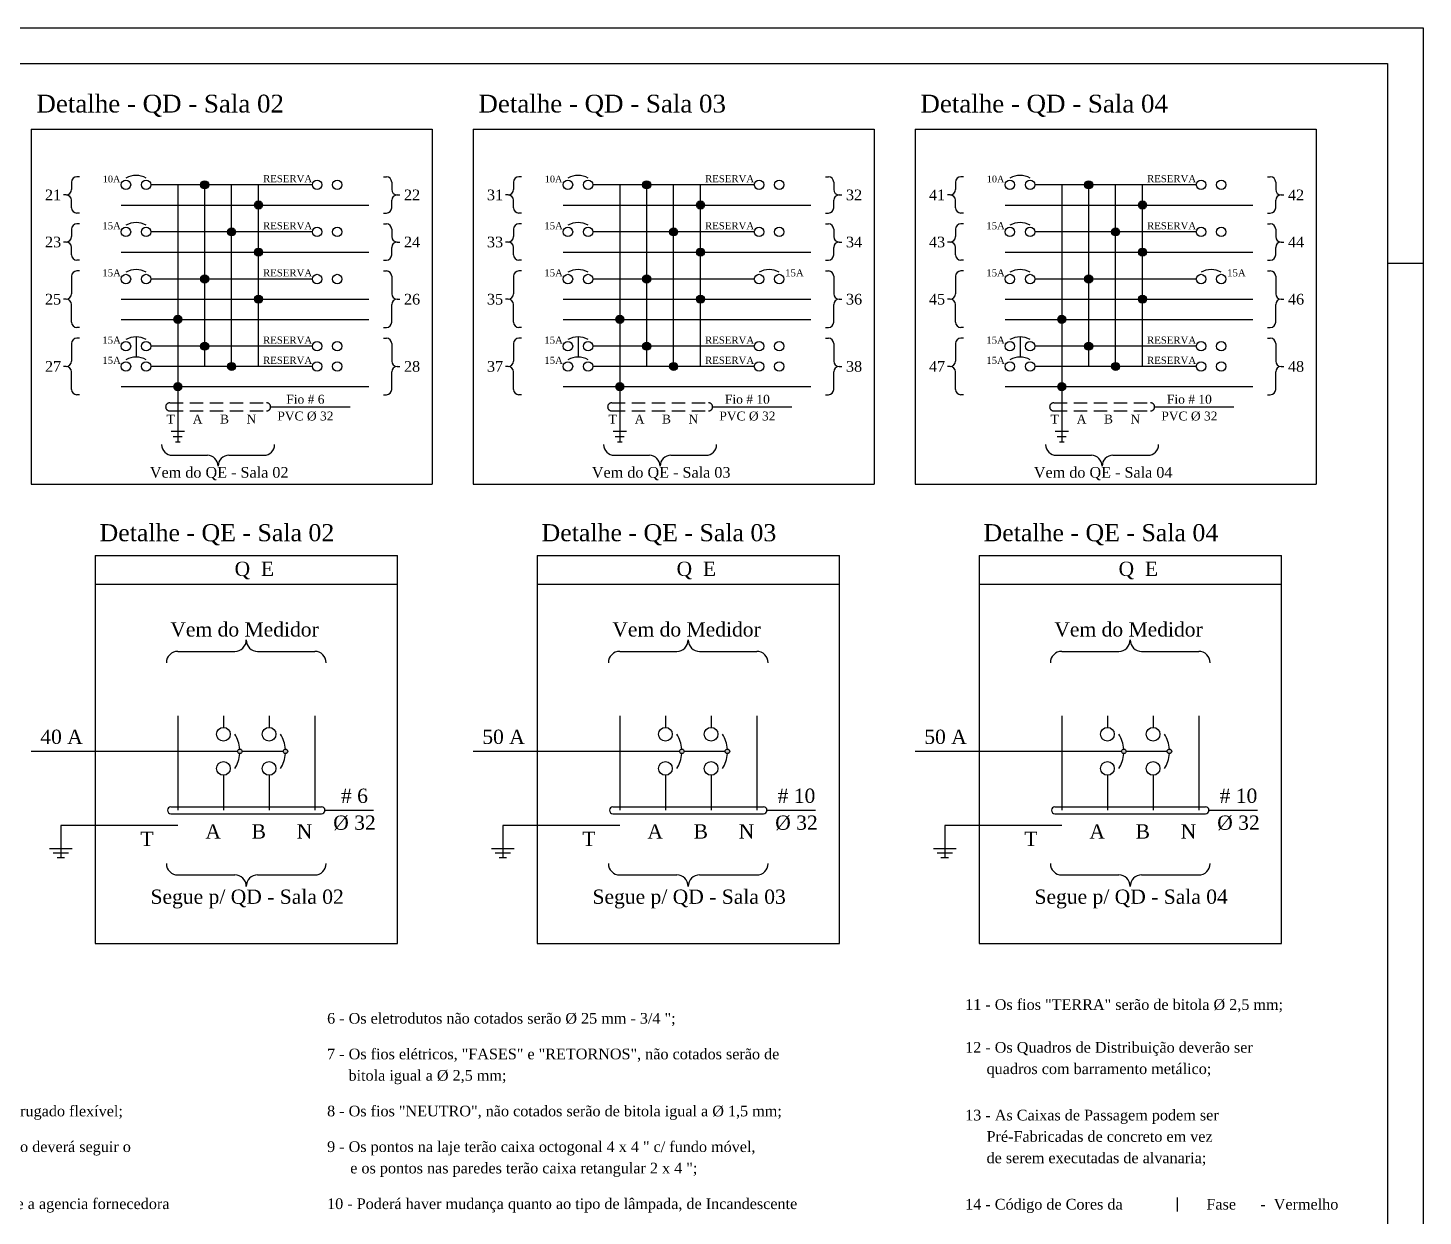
# Model space of a CAD drawing. Header units: millimetres. Extents: x 8900 to 13100, y 733 to 4033.
# Drawn here: x 11143 to 13100, y 2367 to 4033 of the extents above; entities that cross this region are included whole.
import ezdxf
from ezdxf.enums import TextEntityAlignment as Align

# ---------------------------------------------------------------- set-up
doc = ezdxf.new("R2010")
doc.units = ezdxf.units.MM
doc.linetypes.add('HIDDEN', pattern=[0.375, 0.25, -0.125])
for name, color, linetype in [('002 - 0.150', 2, 'Continuous'), ('003 - 0.250', 3, 'Continuous'), ('004 - 0.350', 4, 'Continuous'), ('006 - 0.500', 6, 'Continuous'), ('010 - 0.050', 10, 'Continuous'), ('014 - 1.000', 14, 'Continuous')]:
    doc.layers.add(name, color=color, linetype=linetype)
doc.styles.add('style1', font='BOOKOS.TTF')
doc.styles.add('style2', font='BOOKOSBI.TTF')

msp = doc.modelspace()

# ---------------------------------------------------------------- hatches: boundary and pattern name
at = {"layer": '004 - 0.350', "ltscale": 2.5}
for points in [[(11396.95, 3812.88, 1), (11385.63, 3812.88, 1)], [(12016.71, 3812.88, 1), (12005.39, 3812.88, 1)], [(12636.48, 3812.88, 1), (12625.16, 3812.88, 1)], [(11472.42, 3784.58, 1), (11461.1, 3784.58, 1)], [(12092.19, 3784.58, 1), (12080.86, 3784.58, 1)], [(12711.95, 3784.58, 1), (12700.63, 3784.58, 1)], [(11434.68, 3746.85, 1), (11423.36, 3746.85, 1)], [(12054.45, 3746.85, 1), (12043.13, 3746.85, 1)], [(12674.21, 3746.85, 1), (12662.89, 3746.85, 1)], [(11472.42, 3718.54, 1), (11461.1, 3718.54, 1)], [(12092.19, 3718.54, 1), (12080.86, 3718.54, 1)], [(12711.95, 3718.54, 1), (12700.63, 3718.54, 1)], [(11396.95, 3680.81, 1), (11385.63, 3680.81, 1)], [(12016.71, 3680.81, 1), (12005.39, 3680.81, 1)], [(12636.48, 3680.81, 1), (12625.16, 3680.81, 1)], [(11472.42, 3652.51, 1), (11461.1, 3652.51, 1)], [(12092.19, 3652.51, 1), (12080.86, 3652.51, 1)], [(12711.95, 3652.51, 1), (12700.63, 3652.51, 1)], [(11359.21, 3624.2, 1), (11347.89, 3624.2, 1)], [(11978.98, 3624.2, 1), (11967.66, 3624.2, 1)], [(12598.74, 3624.2, 1), (12587.42, 3624.2, 1)], [(11396.95, 3586.47, 1), (11385.63, 3586.47, 1)], [(12016.71, 3586.47, 1), (12005.39, 3586.47, 1)], [(12636.48, 3586.47, 1), (12625.16, 3586.47, 1)], [(11434.68, 3558.17, 1), (11423.36, 3558.17, 1)], [(12054.45, 3558.17, 1), (12043.13, 3558.17, 1)], [(12674.21, 3558.17, 1), (12662.89, 3558.17, 1)], [(11359.21, 3529.86, 1), (11347.89, 3529.86, 1)], [(11978.98, 3529.86, 1), (11967.66, 3529.86, 1)], [(12598.74, 3529.86, 1), (12587.42, 3529.86, 1)]]:
    msp.add_hatch(color=256, dxfattribs=at).paths.add_polyline_path(points)
at = {"layer": '010 - 0.050', "ltscale": 2.5}
h = msp.add_hatch(color=256, dxfattribs=at)
h.paths.add_polyline_path([(11437.32, 3018.41, 1), (11443.72, 3018.41, 1)])
h.paths.add_polyline_path([(11501.32, 3018.41, 1), (11507.72, 3018.41, 1)])
h = msp.add_hatch(color=256, dxfattribs=at)
h.paths.add_polyline_path([(12057.08, 3018.41, 1), (12063.48, 3018.41, 1)])
h.paths.add_polyline_path([(12121.08, 3018.41, 1), (12127.48, 3018.41, 1)])
h = msp.add_hatch(color=256, dxfattribs=at)
h.paths.add_polyline_path([(12676.85, 3018.41, 1), (12683.25, 3018.41, 1)])
h.paths.add_polyline_path([(12740.85, 3018.41, 1), (12747.25, 3018.41, 1)])

# ---------------------------------------------------------------- linework, layer by layer
at = {"layer": '002 - 0.150'}
for p, q in [((8974.75, 4032.94), (13099.75, 4032.94)), ((13099.75, 4032.94), (13099.75, 732.94)), ((13049.75, 3702.94), (13099.75, 3702.94))]:
    msp.add_line(p, q, dxfattribs=at)
at = {"layer": '002 - 0.150', "ltscale": 2.5}
for p, q in [((11147.89, 3890.71), (11147.89, 3393.07)), ((11147.89, 3890.71), (11710.16, 3890.71)), ((11710.16, 3890.71), (11710.16, 3393.07)), ((11767.66, 3890.71), (12329.92, 3890.71)), ((11767.66, 3890.71), (11767.66, 3393.07)), ((12329.92, 3890.71), (12329.92, 3393.07)), ((12387.42, 3890.71), (12387.42, 3393.07)), ((12387.42, 3890.71), (12949.69, 3890.71)), ((12949.69, 3890.71), (12949.69, 3393.07)), ((11147.89, 3393.07), (11710.16, 3393.07)), ((11767.66, 3393.07), (12329.92, 3393.07)), ((12387.42, 3393.07), (12949.69, 3393.07)), ((11237.55, 3293.07), (11237.55, 2749.07)), ((11237.55, 3293.07), (11661.55, 3293.07)), ((11661.55, 2749.07), (11661.55, 3293.07)), ((11857.31, 3293.07), (12281.31, 3293.07)), ((11857.31, 3293.07), (11857.31, 2749.07)), ((12281.31, 2749.07), (12281.31, 3293.07)), ((12477.08, 3293.07), (12477.08, 2749.07)), ((12477.08, 3293.07), (12901.08, 3293.07)), ((12901.08, 2749.07), (12901.08, 3293.07)), ((11237.55, 3253.07), (11661.55, 3253.07)), ((11857.31, 3253.07), (12281.31, 3253.07)), ((12477.08, 3253.07), (12901.08, 3253.07)), ((11237.55, 2749.07), (11661.55, 2749.07)), ((11857.31, 2749.07), (12281.31, 2749.07)), ((12477.08, 2749.07), (12901.08, 2749.07))]:
    msp.add_line(p, q, dxfattribs=at)
at = {"layer": '003 - 0.250', "ltscale": 2.5}
for p, q in [((11204.5, 3816.66), (11204.5, 3806.28)), ((11215.82, 3824.2), (11212.04, 3824.2)), ((11642.23, 3824.2), (11646.01, 3824.2)), ((11642.23, 3824.2), (11642.23, 3824.2)), ((11653.55, 3816.66), (11653.55, 3806.28)), ((11824.26, 3816.66), (11824.26, 3806.28)), ((11835.58, 3824.2), (11831.81, 3824.2)), ((12262, 3824.2), (12262, 3824.2)), ((12262, 3824.2), (12265.77, 3824.2)), ((12273.32, 3816.66), (12273.32, 3806.28)), ((12444.02, 3816.66), (12444.02, 3806.28)), ((12455.35, 3824.2), (12451.57, 3824.2)), ((12881.76, 3824.2), (12881.76, 3824.2)), ((12881.76, 3824.2), (12885.53, 3824.2)), ((12893.08, 3816.66), (12893.08, 3806.28)), ((11196.95, 3798.73), (11193.18, 3798.73)), ((11196.95, 3798.73), (11193.18, 3798.73)), ((11661.1, 3798.73), (11664.87, 3798.73)), ((11661.1, 3798.73), (11664.87, 3798.73)), ((11816.71, 3798.73), (11812.94, 3798.73)), ((11816.71, 3798.73), (11812.94, 3798.73)), ((12280.86, 3798.73), (12284.64, 3798.73)), ((12280.86, 3798.73), (12284.64, 3798.73)), ((12436.48, 3798.73), (12432.7, 3798.73)), ((12436.48, 3798.73), (12432.7, 3798.73)), ((12900.63, 3798.73), (12904.4, 3798.73)), ((12900.63, 3798.73), (12904.4, 3798.73)), ((11204.5, 3780.81), (11204.5, 3791.19)), ((11653.55, 3780.81), (11653.55, 3791.19)), ((11824.26, 3780.81), (11824.26, 3791.19)), ((12273.32, 3780.81), (12273.32, 3791.19)), ((12444.02, 3780.81), (12444.02, 3791.19)), ((12893.08, 3780.81), (12893.08, 3791.19)), ((11215.82, 3773.26), (11212.04, 3773.26)), ((11215.82, 3758.17), (11212.04, 3758.17)), ((11642.23, 3773.26), (11646.01, 3773.26)), ((11642.23, 3773.26), (11642.23, 3773.26)), ((11642.23, 3758.17), (11646.01, 3758.17)), ((11642.23, 3758.17), (11642.23, 3758.17)), ((11835.58, 3773.26), (11831.81, 3773.26)), ((11835.58, 3758.17), (11831.81, 3758.17)), ((12262, 3773.26), (12262, 3773.26)), ((12262, 3773.26), (12265.77, 3773.26)), ((12262, 3758.17), (12262, 3758.17)), ((12262, 3758.17), (12265.77, 3758.17)), ((12455.35, 3773.26), (12451.57, 3773.26)), ((12455.35, 3758.17), (12451.57, 3758.17)), ((12881.76, 3773.26), (12881.76, 3773.26)), ((12881.76, 3773.26), (12885.53, 3773.26)), ((12881.76, 3758.17), (12881.76, 3758.17)), ((12881.76, 3758.17), (12885.53, 3758.17)), ((11204.5, 3750.62), (11204.5, 3740.24)), ((11653.55, 3750.62), (11653.55, 3740.24)), ((11824.26, 3750.62), (11824.26, 3740.24)), ((12273.32, 3750.62), (12273.32, 3740.24)), ((12444.02, 3750.62), (12444.02, 3740.24)), ((12893.08, 3750.62), (12893.08, 3740.24)), ((11196.95, 3732.69), (11193.18, 3732.69)), ((11196.95, 3732.69), (11193.18, 3732.69)), ((11204.5, 3714.77), (11204.5, 3725.15)), ((11653.55, 3714.77), (11653.55, 3725.15)), ((11661.1, 3732.69), (11664.87, 3732.69)), ((11661.1, 3732.69), (11664.87, 3732.69)), ((11816.71, 3732.69), (11812.94, 3732.69)), ((11816.71, 3732.69), (11812.94, 3732.69)), ((11824.26, 3714.77), (11824.26, 3725.15)), ((12273.32, 3714.77), (12273.32, 3725.15)), ((12280.86, 3732.69), (12284.64, 3732.69)), ((12280.86, 3732.69), (12284.64, 3732.69)), ((12436.48, 3732.69), (12432.7, 3732.69)), ((12436.48, 3732.69), (12432.7, 3732.69)), ((12444.02, 3714.77), (12444.02, 3725.15)), ((12893.08, 3714.77), (12893.08, 3725.15)), ((12900.63, 3732.69), (12904.4, 3732.69)), ((12900.63, 3732.69), (12904.4, 3732.69)), ((11215.82, 3707.22), (11212.04, 3707.22)), ((11642.23, 3707.22), (11646.01, 3707.22)), ((11642.23, 3707.22), (11642.23, 3707.22)), ((11835.58, 3707.22), (11831.81, 3707.22)), ((12262, 3707.22), (12262, 3707.22)), ((12262, 3707.22), (12265.77, 3707.22)), ((12455.35, 3707.22), (12451.57, 3707.22)), ((12881.76, 3707.22), (12881.76, 3707.22)), ((12881.76, 3707.22), (12885.53, 3707.22)), ((11204.5, 3684.58), (11204.5, 3660.05)), ((11215.82, 3692.13), (11212.04, 3692.13)), ((11642.23, 3692.13), (11642.23, 3692.13)), ((11642.23, 3692.13), (11646.01, 3692.13)), ((11653.55, 3684.58), (11653.55, 3660.05)), ((11824.26, 3684.58), (11824.26, 3660.05)), ((11835.58, 3692.13), (11831.81, 3692.13)), ((12262, 3692.13), (12265.77, 3692.13)), ((12262, 3692.13), (12262, 3692.13)), ((12273.32, 3684.58), (12273.32, 3660.05)), ((12444.02, 3684.58), (12444.02, 3660.05)), ((12455.35, 3692.13), (12451.57, 3692.13)), ((12881.76, 3692.13), (12885.53, 3692.13)), ((12881.76, 3692.13), (12881.76, 3692.13)), ((12893.08, 3684.58), (12893.08, 3660.05)), ((11196.95, 3652.51), (11193.18, 3652.51)), ((11196.95, 3652.51), (11193.18, 3652.51)), ((11204.5, 3620.43), (11204.5, 3644.96)), ((11653.55, 3620.43), (11653.55, 3644.96)), ((11661.1, 3652.51), (11664.87, 3652.51)), ((11661.1, 3652.51), (11664.87, 3652.51)), ((11816.71, 3652.51), (11812.94, 3652.51)), ((11816.71, 3652.51), (11812.94, 3652.51)), ((11824.26, 3620.43), (11824.26, 3644.96)), ((12273.32, 3620.43), (12273.32, 3644.96)), ((12280.86, 3652.51), (12284.64, 3652.51)), ((12280.86, 3652.51), (12284.64, 3652.51)), ((12436.48, 3652.51), (12432.7, 3652.51)), ((12436.48, 3652.51), (12432.7, 3652.51)), ((12444.02, 3620.43), (12444.02, 3644.96)), ((12893.08, 3620.43), (12893.08, 3644.96)), ((12900.63, 3652.51), (12904.4, 3652.51)), ((12900.63, 3652.51), (12904.4, 3652.51)), ((11215.82, 3612.88), (11212.04, 3612.88)), ((11642.23, 3612.88), (11642.23, 3612.88)), ((11642.23, 3612.88), (11646.01, 3612.88)), ((11835.58, 3612.88), (11831.81, 3612.88)), ((12262, 3612.88), (12265.77, 3612.88)), ((12262, 3612.88), (12262, 3612.88)), ((12455.35, 3612.88), (12451.57, 3612.88)), ((12881.76, 3612.88), (12885.53, 3612.88)), ((12881.76, 3612.88), (12881.76, 3612.88)), ((11204.5, 3590.24), (11204.5, 3565.71)), ((11215.82, 3597.79), (11212.04, 3597.79)), ((11642.23, 3597.79), (11646.01, 3597.79)), ((11653.55, 3590.24), (11653.55, 3565.71)), ((11824.26, 3590.24), (11824.26, 3565.71)), ((11835.58, 3597.79), (11831.81, 3597.79)), ((12262, 3597.79), (12265.77, 3597.79)), ((12273.32, 3590.24), (12273.32, 3565.71)), ((12444.02, 3590.24), (12444.02, 3565.71)), ((12455.35, 3597.79), (12451.57, 3597.79)), ((12881.76, 3597.79), (12885.53, 3597.79)), ((12893.08, 3590.24), (12893.08, 3565.71)), ((11196.95, 3558.17), (11193.18, 3558.17)), ((11196.95, 3558.17), (11193.18, 3558.17)), ((11204.5, 3526.09), (11204.5, 3550.62)), ((11653.55, 3526.09), (11653.55, 3550.62)), ((11661.1, 3558.17), (11664.87, 3558.17)), ((11661.1, 3558.17), (11664.87, 3558.17)), ((11816.71, 3558.17), (11812.94, 3558.17)), ((11816.71, 3558.17), (11812.94, 3558.17)), ((11824.26, 3526.09), (11824.26, 3550.62)), ((12273.32, 3526.09), (12273.32, 3550.62)), ((12280.86, 3558.17), (12284.64, 3558.17)), ((12280.86, 3558.17), (12284.64, 3558.17)), ((12436.48, 3558.17), (12432.7, 3558.17)), ((12436.48, 3558.17), (12432.7, 3558.17)), ((12444.02, 3526.09), (12444.02, 3550.62)), ((12893.08, 3526.09), (12893.08, 3550.62)), ((12900.63, 3558.17), (12904.4, 3558.17)), ((12900.63, 3558.17), (12904.4, 3558.17)), ((11215.82, 3518.54), (11212.04, 3518.54)), ((11642.23, 3518.54), (11646.01, 3518.54)), ((11835.58, 3518.54), (11831.81, 3518.54)), ((12262, 3518.54), (12265.77, 3518.54)), ((12455.35, 3518.54), (12451.57, 3518.54)), ((12881.76, 3518.54), (12885.53, 3518.54)), ((11346.01, 3433.64), (11395.06, 3433.64)), ((11425.25, 3433.64), (11474.31, 3433.64)), ((11965.77, 3433.64), (12014.83, 3433.64)), ((12045.02, 3433.64), (12094.07, 3433.64)), ((12585.53, 3433.64), (12634.59, 3433.64)), ((12664.78, 3433.64), (12713.84, 3433.64)), ((11353.55, 3158.67), (11433.55, 3158.67)), ((11465.55, 3158.67), (11545.55, 3158.67)), ((11973.31, 3158.67), (12053.31, 3158.67)), ((12085.31, 3158.67), (12165.31, 3158.67)), ((12593.08, 3158.67), (12673.08, 3158.67)), ((12705.08, 3158.67), (12785.08, 3158.67)), ((11353.55, 2845.07), (11433.55, 2845.07)), ((11465.55, 2845.07), (11545.55, 2845.07)), ((11973.31, 2845.07), (12053.31, 2845.07)), ((12085.31, 2845.07), (12165.31, 2845.07)), ((12593.08, 2845.07), (12673.08, 2845.07)), ((12705.08, 2845.07), (12785.08, 2845.07))]:
    msp.add_line(p, q, dxfattribs=at)
for centre, radius, start, end in [((11212.04, 3816.66), 7.55, 90, 180), ((11646.01, 3816.66), 7.55, 0, 90), ((11831.81, 3816.66), 7.55, 90, 180), ((12265.77, 3816.66), 7.55, 0, 90), ((12451.57, 3816.66), 7.55, 90, 180), ((12885.53, 3816.66), 7.55, 0, 90), ((11196.95, 3806.28), 7.55, 270, 0), ((11196.95, 3791.19), 7.55, 0, 90), ((11661.1, 3806.28), 7.55, 180, 270), ((11661.1, 3791.19), 7.55, 90, 180), ((11816.71, 3806.28), 7.55, 270, 0), ((11816.71, 3791.19), 7.55, 0, 90), ((12280.86, 3806.28), 7.55, 180, 270), ((12280.86, 3791.19), 7.55, 90, 180), ((12436.48, 3806.28), 7.55, 270, 0), ((12436.48, 3791.19), 7.55, 0, 90), ((12900.63, 3806.28), 7.55, 180, 270), ((12900.63, 3791.19), 7.55, 90, 180), ((11212.04, 3780.81), 7.55, 180, 270), ((11646.01, 3780.81), 7.55, 270, 0), ((11831.81, 3780.81), 7.55, 180, 270), ((12265.77, 3780.81), 7.55, 270, 0), ((12451.57, 3780.81), 7.55, 180, 270), ((12885.53, 3780.81), 7.55, 270, 0), ((11212.04, 3750.62), 7.55, 90, 180), ((11646.01, 3750.62), 7.55, 0, 90), ((11831.81, 3750.62), 7.55, 90, 180), ((12265.77, 3750.62), 7.55, 0, 90), ((12451.57, 3750.62), 7.55, 90, 180), ((12885.53, 3750.62), 7.55, 0, 90), ((11196.95, 3740.24), 7.55, 270, 0), ((11661.1, 3740.24), 7.55, 180, 270), ((11816.71, 3740.24), 7.55, 270, 0), ((12280.86, 3740.24), 7.55, 180, 270), ((12436.48, 3740.24), 7.55, 270, 0), ((12900.63, 3740.24), 7.55, 180, 270), ((11196.95, 3725.15), 7.55, 0, 90), ((11661.1, 3725.15), 7.55, 90, 180), ((11816.71, 3725.15), 7.55, 0, 90), ((12280.86, 3725.15), 7.55, 90, 180), ((12436.48, 3725.15), 7.55, 0, 90), ((12900.63, 3725.15), 7.55, 90, 180), ((11212.04, 3714.77), 7.55, 180, 270), ((11646.01, 3714.77), 7.55, 270, 0), ((11831.81, 3714.77), 7.55, 180, 270), ((12265.77, 3714.77), 7.55, 270, 0), ((12451.57, 3714.77), 7.55, 180, 270), ((12885.53, 3714.77), 7.55, 270, 0), ((11212.04, 3684.58), 7.55, 90, 180), ((11646.01, 3684.58), 7.55, 0, 90), ((11831.81, 3684.58), 7.55, 90, 180), ((12265.77, 3684.58), 7.55, 0, 90), ((12451.57, 3684.58), 7.55, 90, 180), ((12885.53, 3684.58), 7.55, 0, 90), ((11196.95, 3660.05), 7.55, 270, 0), ((11661.1, 3660.05), 7.55, 180, 270), ((11816.71, 3660.05), 7.55, 270, 0), ((12280.86, 3660.05), 7.55, 180, 270), ((12436.48, 3660.05), 7.55, 270, 0), ((12900.63, 3660.05), 7.55, 180, 270), ((11196.95, 3644.96), 7.55, 0, 90), ((11661.1, 3644.96), 7.55, 90, 180), ((11816.71, 3644.96), 7.55, 0, 90), ((12280.86, 3644.96), 7.55, 90, 180), ((12436.48, 3644.96), 7.55, 0, 90), ((12900.63, 3644.96), 7.55, 90, 180), ((11212.04, 3620.43), 7.55, 180, 270), ((11646.01, 3620.43), 7.55, 270, 0), ((11831.81, 3620.43), 7.55, 180, 270), ((12265.77, 3620.43), 7.55, 270, 0), ((12451.57, 3620.43), 7.55, 180, 270), ((12885.53, 3620.43), 7.55, 270, 0), ((11212.04, 3590.24), 7.55, 90, 180), ((11646.01, 3590.24), 7.55, 0, 90), ((11831.81, 3590.24), 7.55, 90, 180), ((12265.77, 3590.24), 7.55, 0, 90), ((12451.57, 3590.24), 7.55, 90, 180), ((12885.53, 3590.24), 7.55, 0, 90), ((11196.95, 3565.71), 7.55, 270, 0), ((11661.1, 3565.71), 7.55, 180, 270), ((11816.71, 3565.71), 7.55, 270, 0), ((12280.86, 3565.71), 7.55, 180, 270), ((12436.48, 3565.71), 7.55, 270, 0), ((12900.63, 3565.71), 7.55, 180, 270), ((11196.95, 3550.62), 7.55, 0, 90), ((11661.1, 3550.62), 7.55, 90, 180), ((11816.71, 3550.62), 7.55, 0, 90), ((12280.86, 3550.62), 7.55, 90, 180), ((12436.48, 3550.62), 7.55, 0, 90), ((12900.63, 3550.62), 7.55, 90, 180), ((11212.04, 3526.09), 7.55, 180, 270), ((11646.01, 3526.09), 7.55, 270, 0), ((11831.81, 3526.09), 7.55, 180, 270), ((12265.77, 3526.09), 7.55, 270, 0), ((12451.57, 3526.09), 7.55, 180, 270), ((12885.53, 3526.09), 7.55, 270, 0), ((11346.01, 3448.73), 15.09, 180, 270), ((11474.31, 3448.73), 15.09, 270, 0), ((11965.77, 3448.73), 15.09, 180, 270), ((12094.07, 3448.73), 15.09, 270, 0), ((12585.53, 3448.73), 15.09, 180, 270), ((12713.84, 3448.73), 15.09, 270, 0), ((11395.06, 3418.54), 15.09, 0, 90), ((11425.25, 3418.54), 15.09, 90, 180), ((12014.83, 3418.54), 15.09, 0, 90), ((12045.02, 3418.54), 15.09, 90, 180), ((12634.59, 3418.54), 15.09, 0, 90), ((12664.78, 3418.54), 15.09, 90, 180), ((11433.55, 3174.67), 16, 270, 0), ((11465.55, 3174.67), 16, 180, 270), ((12053.31, 3174.67), 16, 270, 0), ((12085.31, 3174.67), 16, 180, 270), ((12673.08, 3174.67), 16, 270, 0), ((12705.08, 3174.67), 16, 180, 270), ((11353.55, 3142.67), 16, 90, 180), ((11545.55, 3142.67), 16, 0, 90), ((11973.31, 3142.67), 16, 90, 180), ((12165.31, 3142.67), 16, 0, 90), ((12593.08, 3142.67), 16, 90, 180), ((12785.08, 3142.67), 16, 0, 90), ((11353.55, 2861.07), 16, 180, 270), ((11545.55, 2861.07), 16, 270, 0), ((11973.31, 2861.07), 16, 180, 270), ((12165.31, 2861.07), 16, 270, 0), ((12593.08, 2861.07), 16, 180, 270), ((12785.08, 2861.07), 16, 270, 0), ((11433.55, 2829.07), 16, 0, 90), ((11465.55, 2829.07), 16, 90, 180), ((12053.31, 2829.07), 16, 0, 90), ((12085.31, 2829.07), 16, 90, 180), ((12673.08, 2829.07), 16, 0, 90), ((12705.08, 2829.07), 16, 90, 180)]:
    msp.add_arc(centre, radius, start, end, dxfattribs=at)
at = {"layer": '004 - 0.350', "ltscale": 2.5}
for p, q in [((11542.23, 3812.88), (11315.82, 3812.88)), ((11353.55, 3812.88), (11353.55, 3452.51)), ((11391.29, 3558.17), (11391.29, 3812.88)), ((11429.02, 3558.17), (11429.02, 3812.88)), ((11466.76, 3558.17), (11466.76, 3812.88)), ((12162, 3812.88), (11935.58, 3812.88)), ((11973.32, 3812.88), (11973.32, 3452.51)), ((12011.05, 3558.17), (12011.05, 3812.88)), ((12048.79, 3558.17), (12048.79, 3812.88)), ((12086.52, 3558.17), (12086.52, 3812.88)), ((12781.76, 3812.88), (12555.35, 3812.88)), ((12593.08, 3812.88), (12593.08, 3452.51)), ((12630.82, 3558.17), (12630.82, 3812.88)), ((12668.55, 3558.17), (12668.55, 3812.88)), ((12706.29, 3558.17), (12706.29, 3812.88)), ((11274.31, 3784.58), (11621.48, 3784.58)), ((11894.07, 3784.58), (12241.24, 3784.58)), ((12513.84, 3784.58), (12861.01, 3784.58)), ((11542.23, 3746.85), (11315.82, 3746.85)), ((12162, 3746.85), (11935.58, 3746.85)), ((12781.76, 3746.85), (12555.35, 3746.85)), ((11274.31, 3718.54), (11621.48, 3718.54)), ((11894.07, 3718.54), (12241.24, 3718.54)), ((12513.84, 3718.54), (12861.01, 3718.54)), ((11542.23, 3680.81), (11315.82, 3680.81)), ((12162, 3680.81), (11935.58, 3680.81)), ((12781.76, 3680.81), (12555.35, 3680.81)), ((11274.31, 3652.51), (11621.48, 3652.51)), ((11894.07, 3652.51), (12241.24, 3652.51)), ((12513.84, 3652.51), (12861.01, 3652.51)), ((11274.31, 3624.2), (11621.48, 3624.2)), ((11894.07, 3624.2), (12241.24, 3624.2)), ((12513.84, 3624.2), (12861.01, 3624.2)), ((11542.23, 3586.47), (11315.82, 3586.47)), ((12162, 3586.47), (11935.58, 3586.47)), ((12781.76, 3586.47), (12555.35, 3586.47)), ((11542.23, 3558.17), (11315.82, 3558.17)), ((12162, 3558.17), (11935.58, 3558.17)), ((12781.76, 3558.17), (12555.35, 3558.17)), ((11274.31, 3529.86), (11621.48, 3529.86)), ((11894.07, 3529.86), (12241.24, 3529.86)), ((12513.84, 3529.86), (12861.01, 3529.86)), ((11344.12, 3467.6), (11362.99, 3467.6)), ((11963.88, 3467.6), (11982.75, 3467.6)), ((12583.65, 3467.6), (12602.52, 3467.6)), ((11347.26, 3460.05), (11359.84, 3460.05)), ((11350.41, 3452.51), (11356.7, 3452.51)), ((11967.03, 3460.05), (11979.61, 3460.05)), ((11970.17, 3452.51), (11976.46, 3452.51)), ((12586.79, 3460.05), (12599.37, 3460.05)), ((12589.94, 3452.51), (12596.23, 3452.51)), ((11353.55, 3068.01), (11353.55, 2984.81)), ((11417.55, 3068.01), (11417.55, 3052.01)), ((11481.55, 3068.01), (11481.55, 3052.01)), ((11545.55, 3068.01), (11545.55, 2984.81)), ((11973.31, 3068.01), (11973.31, 2984.81)), ((12037.31, 3068.01), (12037.31, 3052.01)), ((12101.31, 3068.01), (12101.31, 3052.01)), ((12165.31, 3068.01), (12165.31, 2984.81)), ((12593.08, 3068.01), (12593.08, 2984.81)), ((12657.08, 3068.01), (12657.08, 3052.01)), ((12721.08, 3068.01), (12721.08, 3052.01)), ((12785.08, 3068.01), (12785.08, 2984.81)), ((11353.55, 2984.81), (11353.55, 2935.74)), ((11417.55, 2984.81), (11417.55, 2935.74)), ((11481.55, 2984.81), (11481.55, 2935.74)), ((11545.55, 2984.81), (11545.55, 2935.74)), ((11973.31, 2984.81), (11973.31, 2935.74)), ((12037.31, 2984.81), (12037.31, 2935.74)), ((12101.31, 2984.81), (12101.31, 2935.74)), ((12165.31, 2984.81), (12165.31, 2935.74)), ((12593.08, 2984.81), (12593.08, 2935.74)), ((12657.08, 2984.81), (12657.08, 2935.74)), ((12721.08, 2984.81), (12721.08, 2935.74)), ((12785.08, 2984.81), (12785.08, 2935.74)), ((11189.55, 2914.41), (11189.55, 2869.61)), ((11353.55, 2914.41), (11189.55, 2914.41)), ((11809.31, 2914.41), (11809.31, 2869.61)), ((11973.31, 2914.41), (11809.31, 2914.41)), ((12429.08, 2914.41), (12429.08, 2869.61)), ((12593.08, 2914.41), (12429.08, 2914.41)), ((11173.55, 2882.41), (11205.55, 2882.41)), ((11178.88, 2876.01), (11200.21, 2876.01)), ((11793.31, 2882.41), (11825.31, 2882.41)), ((11798.64, 2876.01), (11819.98, 2876.01)), ((12413.08, 2882.41), (12445.08, 2882.41)), ((12418.41, 2876.01), (12439.74, 2876.01)), ((11184.21, 2869.61), (11194.88, 2869.61)), ((11803.98, 2869.61), (11814.64, 2869.61)), ((12423.74, 2869.61), (12434.41, 2869.61))]:
    msp.add_line(p, q, dxfattribs=at)
at = {"layer": '004 - 0.350', "linetype": 'HIDDEN', "ltscale": 110}
for p, q in [((11295.06, 3599.68), (11295.06, 3571.37)), ((11914.83, 3599.68), (11914.83, 3571.37)), ((12534.59, 3599.68), (12534.59, 3571.37))]:
    msp.add_line(p, q, dxfattribs=at)
at = {"layer": '004 - 0.350', "ltscale": 2.5}
for points in [[(11223.36, 3812.88, 0, 7.55, 0), (11246.01, 3812.88, 0, 0, 0), (11274.31, 3812.88, 0, 0, 0)], [(11634.69, 3812.88, 0, 7.55, 0), (11612.04, 3812.88, 0, 0, 0), (11583.74, 3812.88, 0, 0, 0)], [(11843.13, 3812.88, 0, 7.55, 0), (11865.77, 3812.88, 0, 0, 0), (11894.07, 3812.88, 0, 0, 0)], [(12254.45, 3812.88, 0, 7.55, 0), (12231.81, 3812.88, 0, 0, 0), (12203.51, 3812.88, 0, 0, 0)], [(12462.89, 3812.88, 0, 7.55, 0), (12485.53, 3812.88, 0, 0, 0), (12513.84, 3812.88, 0, 0, 0)], [(12874.21, 3812.88, 0, 7.55, 0), (12851.57, 3812.88, 0, 0, 0), (12823.27, 3812.88, 0, 0, 0)], [(11223.36, 3784.58, 0, 7.55, 0), (11246.01, 3784.58, 0, 0, 0), (11274.31, 3784.58, 0, 0, 0)], [(11634.69, 3784.58, 0, 7.55, 0), (11612.04, 3784.58, 0, 0, 0), (11583.74, 3784.58, 0, 0, 0)], [(11843.13, 3784.58, 0, 7.55, 0), (11865.77, 3784.58, 0, 0, 0), (11894.07, 3784.58, 0, 0, 0)], [(12254.45, 3784.58, 0, 7.55, 0), (12231.81, 3784.58, 0, 0, 0), (12203.51, 3784.58, 0, 0, 0)], [(12462.89, 3784.58, 0, 7.55, 0), (12485.53, 3784.58, 0, 0, 0), (12513.84, 3784.58, 0, 0, 0)], [(12874.21, 3784.58, 0, 7.55, 0), (12851.57, 3784.58, 0, 0, 0), (12823.27, 3784.58, 0, 0, 0)], [(11223.36, 3746.85, 0, 7.55, 0), (11246.01, 3746.85, 0, 0, 0), (11274.31, 3746.85, 0, 0, 0)], [(11634.69, 3746.85, 0, 7.55, 0), (11612.04, 3746.85, 0, 0, 0), (11583.74, 3746.85, 0, 0, 0)], [(11843.13, 3746.85, 0, 7.55, 0), (11865.77, 3746.85, 0, 0, 0), (11894.07, 3746.85, 0, 0, 0)], [(12254.45, 3746.85, 0, 7.55, 0), (12231.81, 3746.85, 0, 0, 0), (12203.51, 3746.85, 0, 0, 0)], [(12462.89, 3746.85, 0, 7.55, 0), (12485.53, 3746.85, 0, 0, 0), (12513.84, 3746.85, 0, 0, 0)], [(12874.21, 3746.85, 0, 7.55, 0), (12851.57, 3746.85, 0, 0, 0), (12823.27, 3746.85, 0, 0, 0)], [(11223.36, 3718.54, 0, 7.55, 0), (11246.01, 3718.54, 0, 0, 0), (11274.31, 3718.54, 0, 0, 0)], [(11634.69, 3718.54, 0, 7.55, 0), (11612.04, 3718.54, 0, 0, 0), (11583.74, 3718.54, 0, 0, 0)], [(11843.13, 3718.54, 0, 7.55, 0), (11865.77, 3718.54, 0, 0, 0), (11894.07, 3718.54, 0, 0, 0)], [(12254.45, 3718.54, 0, 7.55, 0), (12231.81, 3718.54, 0, 0, 0), (12203.51, 3718.54, 0, 0, 0)], [(12462.89, 3718.54, 0, 7.55, 0), (12485.53, 3718.54, 0, 0, 0), (12513.84, 3718.54, 0, 0, 0)], [(12874.21, 3718.54, 0, 7.55, 0), (12851.57, 3718.54, 0, 0, 0), (12823.27, 3718.54, 0, 0, 0)], [(11223.36, 3680.81, 0, 7.55, 0), (11246.01, 3680.81, 0, 0, 0), (11274.31, 3680.81, 0, 0, 0)], [(11634.69, 3680.81, 0, 7.55, 0), (11612.04, 3680.81, 0, 0, 0), (11583.74, 3680.81, 0, 0, 0)], [(11843.13, 3680.81, 0, 7.55, 0), (11865.77, 3680.81, 0, 0, 0), (11894.07, 3680.81, 0, 0, 0)], [(12254.45, 3680.81, 0, 7.55, 0), (12231.81, 3680.81, 0, 0, 0), (12203.51, 3680.81, 0, 0, 0)], [(12462.89, 3680.81, 0, 7.55, 0), (12485.53, 3680.81, 0, 0, 0), (12513.84, 3680.81, 0, 0, 0)], [(12874.21, 3680.81, 0, 7.55, 0), (12851.57, 3680.81, 0, 0, 0), (12823.27, 3680.81, 0, 0, 0)], [(11223.36, 3652.51, 0, 7.55, 0), (11246.01, 3652.51, 0, 0, 0), (11315.82, 3652.51, 0, 0, 0)], [(11634.69, 3652.51, 0, 7.55, 0), (11612.04, 3652.51, 0, 0, 0), (11542.23, 3652.51, 0, 0, 0)], [(11843.13, 3652.51, 0, 7.55, 0), (11865.77, 3652.51, 0, 0, 0), (11935.58, 3652.51, 0, 0, 0)], [(12254.45, 3652.51, 0, 7.55, 0), (12231.81, 3652.51, 0, 0, 0), (12162, 3652.51, 0, 0, 0)], [(12462.89, 3652.51, 0, 7.55, 0), (12485.53, 3652.51, 0, 0, 0), (12555.35, 3652.51, 0, 0, 0)], [(12874.21, 3652.51, 0, 7.55, 0), (12851.57, 3652.51, 0, 0, 0), (12781.76, 3652.51, 0, 0, 0)], [(11223.36, 3624.2, 0, 7.55, 0), (11246.01, 3624.2, 0, 0, 0), (11315.82, 3624.2, 0, 0, 0)], [(11634.69, 3624.2, 0, 7.55, 0), (11612.04, 3624.2, 0, 0, 0), (11542.23, 3624.2, 0, 0, 0)], [(11843.13, 3624.2, 0, 7.55, 0), (11865.77, 3624.2, 0, 0, 0), (11935.58, 3624.2, 0, 0, 0)], [(12254.45, 3624.2, 0, 7.55, 0), (12231.81, 3624.2, 0, 0, 0), (12162, 3624.2, 0, 0, 0)], [(12462.89, 3624.2, 0, 7.55, 0), (12485.53, 3624.2, 0, 0, 0), (12555.35, 3624.2, 0, 0, 0)], [(12874.21, 3624.2, 0, 7.55, 0), (12851.57, 3624.2, 0, 0, 0), (12781.76, 3624.2, 0, 0, 0)], [(11223.36, 3586.47, 0, 7.55, 0), (11246.01, 3586.47, 0, 0, 0), (11274.31, 3586.47, 0, 0, 0)], [(11634.69, 3586.47, 0, 7.55, 0), (11612.04, 3586.47, 0, 0, 0), (11583.74, 3586.47, 0, 0, 0)], [(11843.13, 3586.47, 0, 7.55, 0), (11865.77, 3586.47, 0, 0, 0), (11894.07, 3586.47, 0, 0, 0)], [(12254.45, 3586.47, 0, 7.55, 0), (12231.81, 3586.47, 0, 0, 0), (12203.51, 3586.47, 0, 0, 0)], [(12462.89, 3586.47, 0, 7.55, 0), (12485.53, 3586.47, 0, 0, 0), (12513.84, 3586.47, 0, 0, 0)], [(12874.21, 3586.47, 0, 7.55, 0), (12851.57, 3586.47, 0, 0, 0), (12823.27, 3586.47, 0, 0, 0)], [(11223.36, 3558.17, 0, 7.55, 0), (11246.01, 3558.17, 0, 0, 0), (11274.31, 3558.17, 0, 0, 0)], [(11391.29, 3448.73, 0, 7.55, 0), (11391.29, 3471.37, 0, 0, 0), (11391.29, 3558.17, 0, 0, 0)], [(11429.02, 3448.73, 0, 7.55, 0), (11429.02, 3471.37, 0, 0, 0), (11429.02, 3558.17, 0, 0, 0)], [(11466.76, 3448.73, 0, 7.55, 0), (11466.76, 3471.37, 0, 0, 0), (11466.76, 3558.17, 0, 0, 0)], [(11634.69, 3558.17, 0, 7.55, 0), (11612.04, 3558.17, 0, 0, 0), (11583.74, 3558.17, 0, 0, 0)], [(11843.13, 3558.17, 0, 7.55, 0), (11865.77, 3558.17, 0, 0, 0), (11894.07, 3558.17, 0, 0, 0)], [(12011.05, 3448.73, 0, 7.55, 0), (12011.05, 3471.37, 0, 0, 0), (12011.05, 3558.17, 0, 0, 0)], [(12048.79, 3448.73, 0, 7.55, 0), (12048.79, 3471.37, 0, 0, 0), (12048.79, 3558.17, 0, 0, 0)], [(12086.52, 3448.73, 0, 7.55, 0), (12086.52, 3471.37, 0, 0, 0), (12086.52, 3558.17, 0, 0, 0)], [(12254.45, 3558.17, 0, 7.55, 0), (12231.81, 3558.17, 0, 0, 0), (12203.51, 3558.17, 0, 0, 0)], [(12462.89, 3558.17, 0, 7.55, 0), (12485.53, 3558.17, 0, 0, 0), (12513.84, 3558.17, 0, 0, 0)], [(12630.82, 3448.73, 0, 7.55, 0), (12630.82, 3471.37, 0, 0, 0), (12630.82, 3558.17, 0, 0, 0)], [(12668.55, 3448.73, 0, 7.55, 0), (12668.55, 3471.37, 0, 0, 0), (12668.55, 3558.17, 0, 0, 0)], [(12706.29, 3448.73, 0, 7.55, 0), (12706.29, 3471.37, 0, 0, 0), (12706.29, 3558.17, 0, 0, 0)], [(12874.21, 3558.17, 0, 7.55, 0), (12851.57, 3558.17, 0, 0, 0), (12823.27, 3558.17, 0, 0, 0)], [(11223.36, 3529.86, 0, 7.55, 0), (11246.01, 3529.86, 0, 0, 0), (11315.82, 3529.86, 0, 0, 0)], [(11634.69, 3529.86, 0, 7.55, 0), (11612.04, 3529.86, 0, 0, 0), (11542.23, 3529.86, 0, 0, 0)], [(11843.13, 3529.86, 0, 7.55, 0), (11865.77, 3529.86, 0, 0, 0), (11935.58, 3529.86, 0, 0, 0)], [(12254.45, 3529.86, 0, 7.55, 0), (12231.81, 3529.86, 0, 0, 0), (12162, 3529.86, 0, 0, 0)], [(12462.89, 3529.86, 0, 7.55, 0), (12485.53, 3529.86, 0, 0, 0), (12555.35, 3529.86, 0, 0, 0)], [(12874.21, 3529.86, 0, 7.55, 0), (12851.57, 3529.86, 0, 0, 0), (12781.76, 3529.86, 0, 0, 0)], [(11353.55, 3068.01, 0, 10.67, 0), (11353.55, 3100.01, 0, 0, 0), (11353.55, 3142.67, 0, 0, 0)], [(11417.55, 3068.01, 0, 10.67, 0), (11417.55, 3100.01, 0, 0, 0), (11417.55, 3142.67, 0, 0, 0)], [(11481.55, 3068.01, 0, 10.67, 0), (11481.55, 3100.01, 0, 0, 0), (11481.55, 3142.67, 0, 0, 0)], [(11545.55, 3068.01, 0, 10.67, 0), (11545.55, 3100.01, 0, 0, 0), (11545.55, 3142.67, 0, 0, 0)], [(11973.31, 3068.01, 0, 10.67, 0), (11973.31, 3100.01, 0, 0, 0), (11973.31, 3142.67, 0, 0, 0)], [(12037.31, 3068.01, 0, 10.67, 0), (12037.31, 3100.01, 0, 0, 0), (12037.31, 3142.67, 0, 0, 0)], [(12101.31, 3068.01, 0, 10.67, 0), (12101.31, 3100.01, 0, 0, 0), (12101.31, 3142.67, 0, 0, 0)], [(12165.31, 3068.01, 0, 10.67, 0), (12165.31, 3100.01, 0, 0, 0), (12165.31, 3142.67, 0, 0, 0)], [(12593.08, 3068.01, 0, 10.67, 0), (12593.08, 3100.01, 0, 0, 0), (12593.08, 3142.67, 0, 0, 0)], [(12657.08, 3068.01, 0, 10.67, 0), (12657.08, 3100.01, 0, 0, 0), (12657.08, 3142.67, 0, 0, 0)], [(12721.08, 3068.01, 0, 10.67, 0), (12721.08, 3100.01, 0, 0, 0), (12721.08, 3142.67, 0, 0, 0)], [(12785.08, 3068.01, 0, 10.67, 0), (12785.08, 3100.01, 0, 0, 0), (12785.08, 3142.67, 0, 0, 0)], [(11353.55, 2861.07, 0, 10.67, 0), (11353.55, 2893.07, 0, 0, 0), (11353.55, 2935.74, 0, 0, 0)], [(11417.55, 2861.07, 0, 10.67, 0), (11417.55, 2893.07, 0, 0, 0), (11417.55, 2935.74, 0, 0, 0)], [(11481.55, 2861.07, 0, 10.67, 0), (11481.55, 2893.07, 0, 0, 0), (11481.55, 2935.74, 0, 0, 0)], [(11545.55, 2861.07, 0, 10.67, 0), (11545.55, 2893.07, 0, 0, 0), (11545.55, 2935.74, 0, 0, 0)], [(11973.31, 2861.07, 0, 10.67, 0), (11973.31, 2893.07, 0, 0, 0), (11973.31, 2935.74, 0, 0, 0)], [(12037.31, 2861.07, 0, 10.67, 0), (12037.31, 2893.07, 0, 0, 0), (12037.31, 2935.74, 0, 0, 0)], [(12101.31, 2861.07, 0, 10.67, 0), (12101.31, 2893.07, 0, 0, 0), (12101.31, 2935.74, 0, 0, 0)], [(12165.31, 2861.07, 0, 10.67, 0), (12165.31, 2893.07, 0, 0, 0), (12165.31, 2935.74, 0, 0, 0)], [(12593.08, 2861.07, 0, 10.67, 0), (12593.08, 2893.07, 0, 0, 0), (12593.08, 2935.74, 0, 0, 0)], [(12657.08, 2861.07, 0, 10.67, 0), (12657.08, 2893.07, 0, 0, 0), (12657.08, 2935.74, 0, 0, 0)], [(12721.08, 2861.07, 0, 10.67, 0), (12721.08, 2893.07, 0, 0, 0), (12721.08, 2935.74, 0, 0, 0)], [(12785.08, 2861.07, 0, 10.67, 0), (12785.08, 2893.07, 0, 0, 0), (12785.08, 2935.74, 0, 0, 0)]]:
    msp.add_lwpolyline(points, format="xyseb", dxfattribs=at)
for centre, radius in [((11280.91, 3812.88), 6.6), ((11309.21, 3812.88), 6.6), ((11391.29, 3812.88), 5.66), ((11548.84, 3812.88), 6.6), ((11577.14, 3812.88), 6.6), ((11900.68, 3812.88), 6.6), ((11928.98, 3812.88), 6.6), ((12011.05, 3812.88), 5.66), ((12168.6, 3812.88), 6.6), ((12196.9, 3812.88), 6.6), ((12520.44, 3812.88), 6.6), ((12548.74, 3812.88), 6.6), ((12630.82, 3812.88), 5.66), ((12788.36, 3812.88), 6.6), ((12816.67, 3812.88), 6.6), ((11466.76, 3784.58), 5.66), ((12086.52, 3784.58), 5.66), ((12706.29, 3784.58), 5.66), ((11280.91, 3746.85), 6.6), ((11309.21, 3746.85), 6.6), ((11429.02, 3746.85), 5.66), ((11548.84, 3746.85), 6.6), ((11577.14, 3746.85), 6.6), ((11900.68, 3746.85), 6.6), ((11928.98, 3746.85), 6.6), ((12048.79, 3746.85), 5.66), ((12168.6, 3746.85), 6.6), ((12196.9, 3746.85), 6.6), ((12520.44, 3746.85), 6.6), ((12548.74, 3746.85), 6.6), ((12668.55, 3746.85), 5.66), ((12788.36, 3746.85), 6.6), ((12816.67, 3746.85), 6.6), ((11466.76, 3718.54), 5.66), ((12086.52, 3718.54), 5.66), ((12706.29, 3718.54), 5.66), ((11280.91, 3680.81), 6.6), ((11309.21, 3680.81), 6.6), ((11391.29, 3680.81), 5.66), ((11548.84, 3680.81), 6.6), ((11577.14, 3680.81), 6.6), ((11900.68, 3680.81), 6.6), ((11928.98, 3680.81), 6.6), ((12011.05, 3680.81), 5.66), ((12168.6, 3680.81), 6.6), ((12196.9, 3680.81), 6.6), ((12520.44, 3680.81), 6.6), ((12548.74, 3680.81), 6.6), ((12630.82, 3680.81), 5.66), ((12788.36, 3680.81), 6.6), ((12816.67, 3680.81), 6.6), ((11466.76, 3652.51), 5.66), ((12086.52, 3652.51), 5.66), ((12706.29, 3652.51), 5.66), ((11353.55, 3624.2), 5.66), ((11973.32, 3624.2), 5.66), ((12593.08, 3624.2), 5.66), ((11280.91, 3586.47), 6.6), ((11309.21, 3586.47), 6.6), ((11391.29, 3586.47), 5.66), ((11548.84, 3586.47), 6.6), ((11548.84, 3586.47), 6.6), ((11577.14, 3586.47), 6.6), ((11900.68, 3586.47), 6.6), ((11928.98, 3586.47), 6.6), ((12011.05, 3586.47), 5.66), ((12168.6, 3586.47), 6.6), ((12168.6, 3586.47), 6.6), ((12196.9, 3586.47), 6.6), ((12520.44, 3586.47), 6.6), ((12548.74, 3586.47), 6.6), ((12630.82, 3586.47), 5.66), ((12788.36, 3586.47), 6.6), ((12788.36, 3586.47), 6.6), ((12816.67, 3586.47), 6.6), ((11280.91, 3558.17), 6.6), ((11309.21, 3558.17), 6.6), ((11429.02, 3558.17), 5.66), ((11548.84, 3558.17), 6.6), ((11577.14, 3558.17), 6.6), ((11900.68, 3558.17), 6.6), ((11928.98, 3558.17), 6.6), ((12048.79, 3558.17), 5.66), ((12168.6, 3558.17), 6.6), ((12196.9, 3558.17), 6.6), ((12520.44, 3558.17), 6.6), ((12548.74, 3558.17), 6.6), ((12668.55, 3558.17), 5.66), ((12788.36, 3558.17), 6.6), ((12816.67, 3558.17), 6.6), ((11353.55, 3529.86), 5.66), ((11973.32, 3529.86), 5.66), ((12593.08, 3529.86), 5.66), ((11417.55, 3042.41), 9.6), ((11481.55, 3042.41), 9.6), ((12037.31, 3042.41), 9.6), ((12101.31, 3042.41), 9.6), ((12657.08, 3042.41), 9.6), ((12721.08, 3042.41), 9.6), ((11417.55, 2994.41), 9.6), ((11481.55, 2994.41), 9.6), ((12037.31, 2994.41), 9.6), ((12101.31, 2994.41), 9.6), ((12657.08, 2994.41), 9.6), ((12721.08, 2994.41), 9.6)]:
    msp.add_circle(centre, radius, dxfattribs=at)
for centre, radius, start, end in [((11295.06, 3797.67), 28.42, 60.13717, 119.86283), ((11914.83, 3797.67), 28.42, 60.13717, 119.86283), ((12534.59, 3797.67), 28.42, 60.13717, 119.86283), ((11295.06, 3731.63), 28.42, 60.13717, 119.86283), ((11914.83, 3731.63), 28.42, 60.13717, 119.86283), ((12534.59, 3731.63), 28.42, 60.13717, 119.86283), ((11295.06, 3665.6), 28.42, 60.13717, 119.86283), ((11914.83, 3665.6), 28.42, 60.13717, 119.86283), ((12182.75, 3665.6), 28.42, 60.13717, 119.86283), ((12534.59, 3665.6), 28.42, 60.13717, 119.86283), ((12802.52, 3665.6), 28.42, 60.13717, 119.86283), ((11295.06, 3571.26), 28.42, 60.13717, 119.86283), ((11914.83, 3571.26), 28.42, 60.13717, 119.86283), ((12534.59, 3571.26), 28.42, 60.13717, 119.86283), ((11295.06, 3542.95), 28.42, 60.13717, 119.86283), ((11914.83, 3542.95), 28.42, 60.13717, 119.86283), ((12534.59, 3542.95), 28.42, 60.13717, 119.86283), ((11395.74, 3018.41), 44.78, 4.09498, 32.40612), ((11459.74, 3018.41), 44.78, 4.09498, 32.40612), ((12015.5, 3018.41), 44.78, 4.09498, 32.40612), ((12079.5, 3018.41), 44.78, 4.09498, 32.40612), ((12635.27, 3018.41), 44.78, 4.09498, 32.40612), ((12699.27, 3018.41), 44.78, 4.09498, 32.40612), ((11395.74, 3018.41), 44.78, 327.59388, 355.90502), ((11459.74, 3018.41), 44.78, 327.59388, 355.90502), ((12015.5, 3018.41), 44.78, 327.59388, 355.90502), ((12079.5, 3018.41), 44.78, 327.59388, 355.90502), ((12635.27, 3018.41), 44.78, 327.59388, 355.90502), ((12699.27, 3018.41), 44.78, 327.59388, 355.90502)]:
    msp.add_arc(centre, radius, start, end, dxfattribs=at)
at = {"layer": '006 - 0.500', "linetype": 'HIDDEN', "ltscale": 75}
for p, q in [((11342.23, 3507.18), (11478.08, 3507.18)), ((11962, 3507.18), (12097.85, 3507.18)), ((12581.76, 3507.18), (12717.61, 3507.18)), ((11342.23, 3495.86), (11478.08, 3495.86)), ((11962, 3495.86), (12097.85, 3495.86)), ((12581.76, 3495.86), (12717.61, 3495.86))]:
    msp.add_line(p, q, dxfattribs=at)
at = {"layer": '006 - 0.500', "ltscale": 2.5}
for p, q in [((11483.74, 3501.52), (11595.06, 3501.52)), ((12103.51, 3501.52), (12214.82, 3501.52)), ((12723.27, 3501.52), (12834.59, 3501.52)), ((11343.95, 2940.54), (11555.15, 2940.54)), ((11559.95, 2935.74), (11627.89, 2935.74)), ((11963.71, 2940.54), (12174.91, 2940.54)), ((12179.71, 2935.74), (12247.65, 2935.74)), ((12583.48, 2940.54), (12794.68, 2940.54)), ((12799.48, 2935.74), (12867.42, 2935.74)), ((11343.95, 2930.94), (11555.15, 2930.94)), ((11963.71, 2930.94), (12174.91, 2930.94)), ((12583.48, 2930.94), (12794.68, 2930.94)), ((12755.39, 2372.99), (12755.39, 2392.99))]:
    msp.add_line(p, q, dxfattribs=at)
at = {"layer": '006 - 0.500', "linetype": 'HIDDEN', "ltscale": 75}
for centre, start, end in [((11342.23, 3501.52), 90, 270), ((11478.08, 3501.52), 270, 90), ((11962, 3501.52), 90, 270), ((12097.85, 3501.52), 270, 90), ((12581.76, 3501.52), 90, 270), ((12717.61, 3501.52), 270, 90)]:
    msp.add_arc(centre, 5.66, start, end, dxfattribs=at)
at = {"layer": '006 - 0.500', "ltscale": 2.5}
for centre, start, end in [((11343.95, 2935.74), 90, 270), ((11555.15, 2935.74), 270, 90), ((11963.71, 2935.74), 90, 270), ((12174.91, 2935.74), 270, 90), ((12583.48, 2935.74), 90, 270), ((12794.68, 2935.74), 270, 90)]:
    msp.add_arc(centre, 4.8, start, end, dxfattribs=at)
at = {"layer": '010 - 0.050', "ltscale": 2.5}
for p, q in [((11437.32, 3018.41), (11147.89, 3018.41)), ((11501.32, 3018.41), (11443.72, 3018.41)), ((12057.08, 3018.41), (11767.66, 3018.41)), ((12121.08, 3018.41), (12063.48, 3018.41)), ((12676.85, 3018.41), (12387.42, 3018.41)), ((12740.85, 3018.41), (12683.25, 3018.41)), ((11337.55, 2861.07), (11337.55, 2861.07)), ((11561.55, 2861.07), (11561.55, 2861.07)), ((11957.31, 2861.07), (11957.31, 2861.07)), ((12181.31, 2861.07), (12181.31, 2861.07)), ((12577.08, 2861.07), (12577.08, 2861.07)), ((12801.08, 2861.07), (12801.08, 2861.07)), ((11449.55, 2829.07), (11449.55, 2829.07)), ((11449.55, 2829.07), (11449.55, 2829.07)), ((12069.31, 2829.07), (12069.31, 2829.07)), ((12069.31, 2829.07), (12069.31, 2829.07)), ((12689.08, 2829.07), (12689.08, 2829.07)), ((12689.08, 2829.07), (12689.08, 2829.07))]:
    msp.add_line(p, q, dxfattribs=at)
for centre in [(11440.52, 3018.41), (11504.52, 3018.41), (12060.28, 3018.41), (12124.28, 3018.41), (12680.05, 3018.41), (12744.05, 3018.41)]:
    msp.add_circle(centre, 3.2, dxfattribs=at)
for centre in [(11465.55, 2829.07), (12085.31, 2829.07), (12705.08, 2829.07)]:
    msp.add_arc(centre, 16, 180, 180, dxfattribs=at)
at = {"layer": '014 - 1.000'}
msp.add_lwpolyline([(9024.75, 3982.94), (13049.75, 3982.94), (13049.75, 782.94), (9024.75, 782.94)], close=True, dxfattribs=at)

# ---------------------------------------------------------------- texts
at = {"layer": '010 - 0.050', "style": 'style2'}
for s, height, p in [('Detalhe - QD - Sala 02', 25, (11155.38, 3914.27)), ('Detalhe - QD - Sala 03', 25, (11775.15, 3914.27)), ('Detalhe - QD - Sala 04', 25, (12394.91, 3914.27)), ('Detalhe - QE - Sala 02', 24, (11243.9, 3313.05)), ('Detalhe - QE - Sala 03', 24, (11863.66, 3313.05)), ('Detalhe - QE - Sala 04', 24, (12483.43, 3313.05))]:
    msp.add_text(s, height=height, dxfattribs=at).set_placement(p)
at = {"layer": '010 - 0.050', "ltscale": 2.5, "style": 'style1'}
for s, height, p in [('10A', 9.434, (11260.72, 3813.54)), ('RESERVA', 10, (11507.57, 3813.54)), ('10A', 9.434, (11880.49, 3813.54)), ('RESERVA', 10, (12127.34, 3813.54)), ('10A', 9.434, (12500.25, 3813.54)), ('RESERVA', 10, (12747.1, 3813.54)), ('21', 15, (11178.7, 3786.74)), ('22', 15, (11682.08, 3786.74)), ('31', 15, (11798.46, 3786.74)), ('32', 15, (12301.85, 3786.74)), ('41', 15, (12418.22, 3786.74)), ('42', 15, (12921.61, 3786.74)), ('15A', 10, (11260.72, 3747.5)), ('RESERVA', 10, (11507.57, 3747.5)), ('15A', 10, (11880.49, 3747.5)), ('RESERVA', 10, (12127.34, 3747.5)), ('15A', 10, (12500.25, 3747.5)), ('RESERVA', 10, (12747.1, 3747.5)), ('23', 15, (11178.7, 3720.7)), ('24', 15, (11682.08, 3720.7)), ('33', 15, (11798.46, 3720.7)), ('34', 15, (12301.85, 3720.7)), ('43', 15, (12418.22, 3720.7)), ('44', 15, (12921.61, 3720.7)), ('15A', 10, (11260.72, 3681.46)), ('RESERVA', 10, (11507.57, 3681.46)), ('15A', 10, (11880.49, 3681.46)), ('15A', 10, (12218.22, 3681.46)), ('15A', 10, (12500.25, 3681.46)), ('15A', 10, (12837.99, 3681.46)), ('25', 15, (11178.7, 3640.51)), ('26', 15, (11682.08, 3640.51)), ('35', 15, (11798.46, 3640.51)), ('36', 15, (12301.85, 3640.51)), ('45', 15, (12418.22, 3640.51)), ('46', 15, (12921.61, 3640.51)), ('15A', 10, (11260.72, 3587.12)), ('RESERVA', 10, (11507.57, 3587.12)), ('15A', 10, (11880.49, 3587.12)), ('RESERVA', 10, (12127.34, 3587.12)), ('15A', 10, (12500.25, 3587.12)), ('RESERVA', 10, (12747.1, 3587.12)), ('27', 15, (11178.7, 3546.18)), ('15A', 10, (11260.72, 3558.82)), ('RESERVA', 10, (11507.57, 3558.82)), ('28', 15, (11682.08, 3546.18)), ('37', 15, (11798.46, 3546.18)), ('15A', 10, (11880.49, 3558.82)), ('RESERVA', 10, (12127.34, 3558.82)), ('38', 15, (12301.85, 3546.18)), ('47', 15, (12418.22, 3546.18)), ('15A', 10, (12500.25, 3558.82)), ('RESERVA', 10, (12747.1, 3558.82)), ('48', 15, (12921.61, 3546.18)), ('Fio # 6', 12.5, (11532.5, 3502.18)), ('Fio # 10', 12.5, (12152.27, 3502.18)), ('Fio # 10', 12.5, (12772.03, 3502.18)), ('T', 12.5, (11343.59, 3474.4)), ('A', 12.5, (11381.32, 3474.4)), ('B', 12.5, (11419.06, 3474.4)), ('N', 12.5, (11456.8, 3474.4)), ('PVC %%c 32', 12.5, (11532.5, 3478.69)), ('T', 12.5, (11963.35, 3474.4)), ('A', 12.5, (12001.09, 3474.4)), ('B', 12.5, (12038.82, 3474.4)), ('N', 12.5, (12076.56, 3474.4)), ('PVC %%c 32', 12.5, (12152.27, 3478.69)), ('T', 12.5, (12583.12, 3474.4)), ('A', 12.5, (12620.85, 3474.4)), ('B', 12.5, (12658.59, 3474.4)), ('N', 12.5, (12696.32, 3474.4)), ('PVC %%c 32', 12.5, (12772.03, 3478.69)), ('Vem do QE - Sala 02', 15, (11411.62, 3397.69)), ('Vem do QE - Sala 03', 15, (12031.38, 3397.69)), ('Vem do QE - Sala 04', 15, (12651.15, 3397.69)), ('Q  E', 20, (11460.89, 3258.43)), ('Q  E', 20, (12080.65, 3258.43)), ('Q  E', 20, (12700.42, 3258.43)), ('Vem do Medidor', 20, (11447.15, 3173.45)), ('Vem do Medidor', 20, (12066.91, 3173.45)), ('Vem do Medidor', 20, (12686.68, 3173.45)), ('40 A', 20, (11190.58, 3022.84)), ('50 A', 20, (11810.34, 3022.84)), ('50 A', 20, (12430.11, 3022.84)), ('# 6', 20, (11601.32, 2940.17)), ('# 10', 20, (12221.08, 2940.17)), ('# 10', 20, (12840.85, 2940.17)), ('A', 20, (11403.17, 2890.12)), ('B', 20, (11467.17, 2890.12)), ('N', 20, (11531.17, 2890.12)), ('%%c 32', 20, (11601.32, 2902.46)), ('A', 20, (12022.94, 2890.12)), ('B', 20, (12086.94, 2890.12)), ('N', 20, (12150.94, 2890.12)), ('%%c 32', 20, (12221.08, 2902.46)), ('A', 20, (12642.7, 2890.12)), ('B', 20, (12706.7, 2890.12)), ('N', 20, (12770.7, 2890.12)), ('%%c 32', 20, (12840.85, 2902.46)), ('T', 20, (11310.32, 2879.74)), ('T', 20, (11930.09, 2879.74)), ('T', 20, (12549.85, 2879.74)), ('Segue p/ QD - Sala 02', 20, (11450.85, 2798.61)), ('Segue p/ QD - Sala 03', 20, (12070.61, 2798.61)), ('Segue p/ QD - Sala 04', 20, (12690.37, 2798.61))]:
    msp.add_text(s, height=height, dxfattribs=at).set_placement(p, align=Align.BOTTOM_CENTER)
at = {"layer": '010 - 0.050', "style": 'style1'}
for s, p in [('11 - Os fios "TERRA" serão de bitola %%c 2,5 mm;', (12457.62, 2651.35, -586.7)), ('6 - Os eletrodutos não cotados serão %%C 25 mm - 3/4 ";', (11562.93, 2632.05, -586.7)), ('7 - Os fios elétricos, "FASES" e "RETORNOS", não cotados serão de', (11562.93, 2582.05, -586.7)), ('12 - Os Quadros de Distribuição deverão ser', (12457.62, 2591.35, -586.7)), ('bitola igual a %%c 2,5 mm;', (11592.93, 2552.05, -586.7)), ('quadros com barramento metálico;', (12487.62, 2561.35, -586.7)), ('3 - Os eletrodutos deverão ser de PVC rígido ou ser corrugado flexível;', (10629.81, 2502.05, -586.7)), ('8 - Os fios "NEUTRO", não cotados serão de bitola igual a %%c 1,5 mm;', (11562.93, 2502.05, -586.7)), ('13 - As Caixas de Passagem podem ser', (12457.62, 2496.35, -586.7)), ('Pré-Fabricadas de concreto em vez', (12487.62, 2466.35, -586.7)), ('4 - No trecho externo a edificação o eletroduto enterrado deverá seguir o', (10629.81, 2452.05, -586.7)), ('9 - Os pontos na laje terão caixa octogonal 4 x 4 " c/ fundo móvel,', (11562.93, 2452.05, -586.7)), ('de serem executadas de alvanaria;', (12487.62, 2436.35, -586.7)), ('e os pontos nas paredes terão caixa retangular 2 x 4 ";', (11595.39, 2422.05, -586.7)), ('5 - Supõe-se pronto o Padrão de Energia conforme pede a agencia fornecedora', (10629.81, 2372.05, -586.7)), ('10 - Poderá haver mudança quanto ao tipo de lâmpada, de Incandescente', (11562.93, 2372.05, -586.7)), ('14 - Código de Cores da', (12457.62, 2371.35, -586.7)), ('Fase      -  Vermelho', (12795.93, 2371.35, -586.7))]:
    msp.add_text(s, height=15, dxfattribs=at).set_placement(p, align=Align.BOTTOM_LEFT)

doc.saveas('drawing.dxf')
